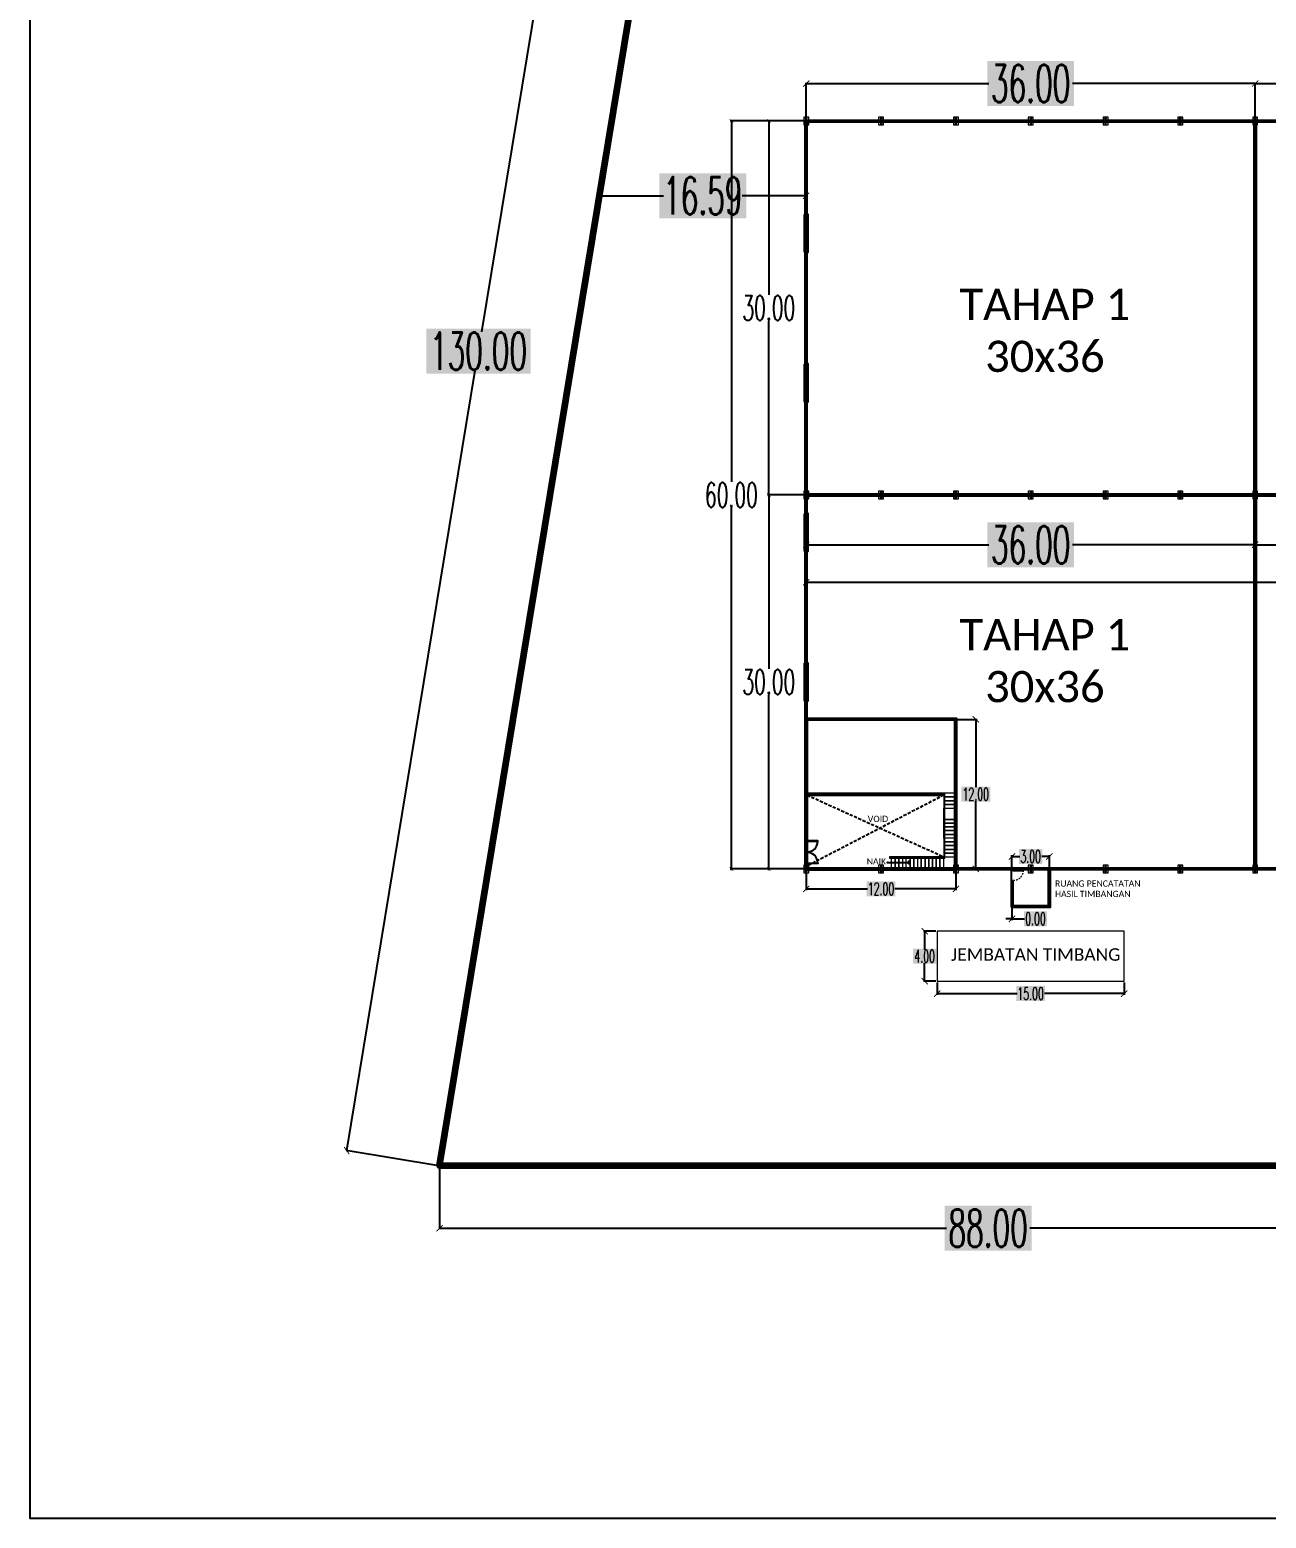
# Model space of a CAD drawing. Header units: millimetres. Extents: x 2175 to 3376, y 1504 to 1740.
# Drawn here: x 2175.1 to 2274.3, y 1504.5 to 1623.9 of the extents above; entities that cross this region are included whole.
import ezdxf

# ---------------------------------------------------------------- set-up
doc = ezdxf.new("R2010")
doc.units = ezdxf.units.MM
doc.linetypes.add('DASHED2', pattern=[9.525, 6.35, -3.175])
doc.linetypes.add('HIDDEN', pattern=[0.375, 0.25, -0.125])
for name, color, linetype in [('2.5', 40, 'Continuous'), ('ARCH', 7, 'Continuous'), ('GR', 7, 'Continuous'), ('KOP TEKS', 1, 'Continuous'), ('TEXT', 7, 'Continuous')]:
    doc.layers.add(name, color=color, linetype=linetype)
for name, color, linetype, lineweight in [('GRS-TIPIS', 253, 'Continuous', 9), ('HAT', 8, 'Continuous', 9), ('HATCH', 9, 'Continuous', 0), ('kusen', 2, 'Continuous', 5), ('PERABOT', 42, 'Continuous', 9), ('Pondasi', 6, 'Continuous', 9), ('POT', 2, 'Continuous', 30), ('RAILING', 34, 'Continuous', 9), ('TANGGA', 223, 'Continuous', 9)]:
    doc.layers.add(name, color=color, linetype=linetype, lineweight=lineweight)
doc.styles.add('-DIM2', font='simplex.shx', dxfattribs={"width": 0.55})
doc.styles.get("Standard").update_dxf_attribs({"font": 'arial.ttf'})
doc.dimstyles.new('DIMENSI WARNA 2.1', dxfattribs={"dimtxt": 1, "dimasz": 0.5, "dimexe": 0.1, "dimexo": 0.1, "dimgap": 0.05, "dimtad": 0, "dimtih": 1, "dimtoh": 1, "dimrnd": 0.0025, "dimzin": 0, "dimdsep": 46, "dimtxsty": '-DIM2', "dimblk": 'ARCHTICK', "dimcen": 0.1, "dimclrd": 1, "dimclre": 1, "dimclrt": 256, "dimadec": 0, "dimazin": 0, "dimtfac": 1, "dimtofl": 0, "dimtmove": 0, "dimatfit": 3, "dimldrblk": 'ARCHTICK', "dimfxl": 0.18, "dimtfill": 2, "dimtfillclr": 256, "dimtolj": 1, "dimtzin": 0, "dimarcsym": 0})
doc.dimstyles.new('DIMENSI WARNA BENOWO', dxfattribs={"dimtxt": 3, "dimasz": 0.5, "dimexe": 0.05, "dimexo": 0.05, "dimgap": 0.05, "dimtad": 0, "dimtih": 1, "dimtoh": 1, "dimrnd": 0.0025, "dimzin": 0, "dimdsep": 46, "dimtxsty": '-DIM2', "dimblk": 'ARCHTICK', "dimcen": 0.05, "dimclrd": 1, "dimclre": 1, "dimclrt": 256, "dimadec": 0, "dimazin": 0, "dimtfac": 1, "dimtofl": 0, "dimtmove": 0, "dimatfit": 3, "dimldrblk": 'ARCHTICK', "dimfxl": 0.18, "dimtfill": 2, "dimtfillclr": 256, "dimtolj": 1, "dimtzin": 0, "dimarcsym": 0})
doc.dimstyles.new('SITEPLAN SAMARINDA', dxfattribs={"dimtxt": 2, "dimasz": 0.3, "dimexe": 0.1, "dimexo": 0.1, "dimgap": 0.05, "dimtad": 0, "dimtih": 1, "dimtoh": 1, "dimzin": 0, "dimdsep": 46, "dimtxsty": '-DIM2', "dimblk": 'ARCHTICK', "dimcen": 0.3, "dimdle": 0.1, "dimclrd": 1, "dimclre": 1, "dimclrt": 7, "dimadec": 0, "dimazin": 0, "dimtfac": 1, "dimtix": 1, "dimtofl": 0, "dimtmove": 0, "dimatfit": 3, "dimldrblk": 'ARCHTICK', "dimfxl": 1, "dimtolj": 1, "dimtzin": 0, "dimarcsym": 0})

# ---------------------------------------------------------------- blocks, each defined once
blk = doc.blocks.new('_ArchTick')
at = {"color": 0, "linetype": 'ByBlock', "const_width": 0.15}
blk.add_lwpolyline([(-0.5, -0.5), (0.5, 0.5)], dxfattribs=at)
blk = doc.blocks.new('*D1312')
at = {"layer": 'Defpoints', "color": 0, "transparency": 16777216}
for p in [(2207.97, 1532.73), (2295.97, 1532.73), (2207.97, 1527.73)]:
    blk.add_point(p, dxfattribs=at)
at = {"layer": 'GR', "color": 1, "lineweight": -2, "transparency": 16777216}
for p, q in [((2207.97, 1532.68), (2207.97, 1527.68)), ((2295.97, 1532.68), (2295.97, 1527.68)), ((2207.97, 1527.73), (2248.62, 1527.73)), ((2295.97, 1527.73), (2255.32, 1527.73))]:
    blk.add_line(p, q, dxfattribs=at)
at = {"layer": 'GR', "color": 1, "lineweight": -2, "transparency": 16777216, "xscale": 0.5, "yscale": 0.5, "zscale": 0.5, "rotation": 180}
blk.add_blockref('_ArchTick', (2207.97, 1527.73), dxfattribs=at)
at = {"layer": 'GR', "color": 1, "lineweight": -2, "transparency": 16777216, "xscale": 0.5, "yscale": 0.5, "zscale": 0.5}
blk.add_blockref('_ArchTick', (2295.97, 1527.73), dxfattribs=at)
at = {"layer": 'GR', "color": 240, "transparency": 16777216, "insert": (2251.97, 1527.73), "char_height": 3, "attachment_point": 5, "style": '-DIM2', "bg_fill": 1, "box_fill_scale": 1.1, "bg_fill_color": 256, "bg_fill_true_color": 16180224, "bg_fill_transparency": 0}
blk.add_mtext('\\A1;88.00', dxfattribs=at)
blk = doc.blocks.new('*D1315')
at = {"layer": 'Defpoints', "color": 0, "transparency": 16777216}
for p in [(2221.66, 1662.23), (2229.11, 1661), (2207.97, 1532.73)]:
    blk.add_point(p, dxfattribs=at)
at = {"layer": 'GR', "color": 1, "lineweight": -2, "transparency": 16777216}
for p, q in [((2221.66, 1662.23), (2211.35, 1599.64)), ((2229.06, 1661.01), (2221.61, 1662.24)), ((2200.53, 1533.96), (2210.84, 1596.54)), ((2207.92, 1532.74), (2200.48, 1533.97))]:
    blk.add_line(p, q, dxfattribs=at)
at = {"layer": 'GR', "color": 1, "lineweight": -2, "transparency": 16777216, "xscale": 0.5, "yscale": 0.5, "zscale": 0.5}
for p, rotation in [((2221.66, 1662.23), 80.64261056098297), ((2200.53, 1533.96), 260.6426105609829)]:
    blk.add_blockref('_ArchTick', p, dxfattribs=dict(at, rotation=rotation))
at = {"layer": 'GR', "color": 240, "transparency": 16777216, "insert": (2211.1, 1598.09), "char_height": 3, "attachment_point": 5, "style": '-DIM2', "bg_fill": 1, "box_fill_scale": 1.1, "bg_fill_color": 256, "bg_fill_true_color": 16180224, "bg_fill_transparency": 0}
blk.add_mtext('\\A1;130.00', dxfattribs=at)
blk = doc.blocks.new('*D1321')
at = {"layer": 'Defpoints', "color": 0, "transparency": 16777216}
for p in [(2220.8, 1610.55), (2237.38, 1610.55), (2237.38, 1610.55)]:
    blk.add_point(p, dxfattribs=at)
at = {"layer": 'GR', "color": 1, "lineweight": -2, "transparency": 16777216}
for p, q in [((2220.8, 1610.55), (2225.94, 1610.55)), ((2237.38, 1610.55), (2232.24, 1610.55))]:
    blk.add_line(p, q, dxfattribs=at)
at = {"layer": 'GR', "color": 1, "lineweight": -2, "transparency": 16777216, "xscale": 0.5, "yscale": 0.5, "zscale": 0.5, "rotation": 180}
blk.add_blockref('_ArchTick', (2220.8, 1610.55), dxfattribs=at)
at = {"layer": 'GR', "color": 1, "lineweight": -2, "transparency": 16777216, "xscale": 0.5, "yscale": 0.5, "zscale": 0.5}
blk.add_blockref('_ArchTick', (2237.38, 1610.55), dxfattribs=at)
at = {"layer": 'GR', "color": 240, "transparency": 16777216, "insert": (2229.09, 1610.55), "char_height": 3, "attachment_point": 5, "style": '-DIM2', "bg_fill": 1, "box_fill_scale": 1.1, "bg_fill_color": 256, "bg_fill_true_color": 16180224, "bg_fill_transparency": 0}
blk.add_mtext('\\A1;16.59', dxfattribs=at)
blk = doc.blocks.new('*D1337')
at = {"layer": 'Defpoints', "color": 0, "transparency": 16777216}
for p in [(2273.38, 1619.55), (2237.38, 1616.55), (2273.38, 1616.55)]:
    blk.add_point(p, dxfattribs=at)
at = {"layer": 'GR', "color": 1, "lineweight": -2, "transparency": 16777216}
for p, q in [((2237.38, 1616.6), (2237.38, 1619.6)), ((2237.38, 1619.55), (2252.03, 1619.55)), ((2273.38, 1619.55), (2258.73, 1619.55)), ((2273.38, 1616.6), (2273.38, 1619.6))]:
    blk.add_line(p, q, dxfattribs=at)
at = {"layer": 'GR', "color": 1, "lineweight": -2, "transparency": 16777216, "xscale": 0.5, "yscale": 0.5, "zscale": 0.5, "rotation": 180}
blk.add_blockref('_ArchTick', (2237.38, 1619.55), dxfattribs=at)
at = {"layer": 'GR', "color": 1, "lineweight": -2, "transparency": 16777216, "xscale": 0.5, "yscale": 0.5, "zscale": 0.5}
blk.add_blockref('_ArchTick', (2273.38, 1619.55), dxfattribs=at)
at = {"layer": 'GR', "color": 240, "transparency": 16777216, "insert": (2255.38, 1619.55), "char_height": 3, "attachment_point": 5, "style": '-DIM2', "bg_fill": 1, "box_fill_scale": 1.1, "bg_fill_color": 256, "bg_fill_true_color": 16180224, "bg_fill_transparency": 0}
blk.add_mtext('\\A1;36.00', dxfattribs=at)
blk = doc.blocks.new('*D1322')
at = {"layer": 'Defpoints', "color": 0, "transparency": 16777216}
for p in [(2351.38, 1619.55), (2273.38, 1616.55), (2351.38, 1616.55)]:
    blk.add_point(p, dxfattribs=at)
at = {"layer": 'GR', "color": 1, "lineweight": -2, "transparency": 16777216}
for p, q in [((2273.38, 1616.6), (2273.38, 1619.6)), ((2273.38, 1619.55), (2309.03, 1619.55)), ((2351.38, 1619.55), (2315.73, 1619.55)), ((2351.38, 1616.6), (2351.38, 1619.6))]:
    blk.add_line(p, q, dxfattribs=at)
at = {"layer": 'GR', "color": 1, "lineweight": -2, "transparency": 16777216, "xscale": 0.5, "yscale": 0.5, "zscale": 0.5, "rotation": 180}
blk.add_blockref('_ArchTick', (2273.38, 1619.55), dxfattribs=at)
at = {"layer": 'GR', "color": 1, "lineweight": -2, "transparency": 16777216, "xscale": 0.5, "yscale": 0.5, "zscale": 0.5}
blk.add_blockref('_ArchTick', (2351.38, 1619.55), dxfattribs=at)
at = {"layer": 'GR', "color": 240, "transparency": 16777216, "insert": (2312.38, 1619.55), "char_height": 3, "attachment_point": 5, "style": '-DIM2', "bg_fill": 1, "box_fill_scale": 1.1, "bg_fill_color": 256, "bg_fill_true_color": 16180224, "bg_fill_transparency": 0}
blk.add_mtext('\\A1;78.00', dxfattribs=at)
blk = doc.blocks.new('*D1323')
at = {"layer": 'Defpoints', "color": 0, "transparency": 16777216}
for p in [(2237.38, 1616.55), (2234.38, 1586.55), (2237.38, 1586.55)]:
    blk.add_point(p, dxfattribs=at)
at = {"layer": 'GR', "color": 1, "linetype": 'Continuous', "lineweight": -2, "transparency": 16777216}
for p, q in [((2237.28, 1616.55), (2234.28, 1616.55)), ((2237.28, 1586.55), (2234.28, 1586.55))]:
    blk.add_line(p, q, dxfattribs=at)
at = {"layer": 'GR', "color": 1, "lineweight": -2, "transparency": 16777216}
for p, q in [((2234.38, 1616.65), (2234.38, 1602.6)), ((2234.38, 1586.45), (2234.38, 1600.5))]:
    blk.add_line(p, q, dxfattribs=at)
at = {"layer": 'GR', "color": 1, "lineweight": -2, "transparency": 16777216, "xscale": 0.3, "yscale": 0.3, "zscale": 0.3}
for p, rotation in [((2234.38, 1616.55), 90), ((2234.38, 1586.55), 270)]:
    blk.add_blockref('_ArchTick', p, dxfattribs=dict(at, rotation=rotation))
at = {"layer": 'GR', "color": 7, "lineweight": 0, "transparency": 16777216, "insert": (2234.38, 1601.55), "char_height": 2, "attachment_point": 5, "style": '-DIM2'}
blk.add_mtext('\\A1;30.00', dxfattribs=at)
blk = doc.blocks.new('*D1324')
at = {"layer": 'Defpoints', "color": 0, "transparency": 16777216}
for p in [(2237.38, 1586.55), (2234.38, 1556.55), (2237.38, 1556.55)]:
    blk.add_point(p, dxfattribs=at)
at = {"layer": 'GR', "color": 1, "linetype": 'Continuous', "lineweight": -2, "transparency": 16777216}
for p, q in [((2237.28, 1586.55), (2234.28, 1586.55)), ((2237.28, 1556.55), (2234.28, 1556.55))]:
    blk.add_line(p, q, dxfattribs=at)
at = {"layer": 'GR', "color": 1, "lineweight": -2, "transparency": 16777216}
for p, q in [((2234.38, 1586.65), (2234.38, 1572.6)), ((2234.38, 1556.45), (2234.38, 1570.5))]:
    blk.add_line(p, q, dxfattribs=at)
at = {"layer": 'GR', "color": 1, "lineweight": -2, "transparency": 16777216, "xscale": 0.3, "yscale": 0.3, "zscale": 0.3}
for p, rotation in [((2234.38, 1586.55), 90), ((2234.38, 1556.55), 270)]:
    blk.add_blockref('_ArchTick', p, dxfattribs=dict(at, rotation=rotation))
at = {"layer": 'GR', "color": 7, "lineweight": 0, "transparency": 16777216, "insert": (2234.38, 1571.55), "char_height": 2, "attachment_point": 5, "style": '-DIM2'}
blk.add_mtext('\\A1;30.00', dxfattribs=at)
blk = doc.blocks.new('*D1325')
at = {"layer": 'Defpoints', "color": 0, "transparency": 16777216}
for p in [(2234.38, 1616.55), (2231.38, 1556.55), (2234.38, 1556.55)]:
    blk.add_point(p, dxfattribs=at)
at = {"layer": 'GR', "color": 1, "linetype": 'Continuous', "lineweight": -2, "transparency": 16777216}
for p, q in [((2234.28, 1616.55), (2231.28, 1616.55)), ((2234.28, 1556.55), (2231.28, 1556.55))]:
    blk.add_line(p, q, dxfattribs=at)
at = {"layer": 'GR', "color": 1, "lineweight": -2, "transparency": 16777216}
for p, q in [((2231.38, 1616.65), (2231.38, 1587.6)), ((2231.38, 1556.45), (2231.38, 1585.5))]:
    blk.add_line(p, q, dxfattribs=at)
at = {"layer": 'GR', "color": 1, "lineweight": -2, "transparency": 16777216, "xscale": 0.3, "yscale": 0.3, "zscale": 0.3}
for p, rotation in [((2231.38, 1616.55), 90), ((2231.38, 1556.55), 270)]:
    blk.add_blockref('_ArchTick', p, dxfattribs=dict(at, rotation=rotation))
at = {"layer": 'GR', "color": 7, "lineweight": 0, "transparency": 16777216, "insert": (2231.38, 1586.55), "char_height": 2, "attachment_point": 5, "style": '-DIM2'}
blk.add_mtext('\\A1;60.00', dxfattribs=at)
blk = doc.blocks.new('*D1326')
at = {"layer": 'Defpoints', "color": 0, "transparency": 16777216}
for p in [(2237.38, 1585.55), (2273.38, 1585.55), (2273.38, 1582.55)]:
    blk.add_point(p, dxfattribs=at)
at = {"layer": 'GR', "color": 1, "lineweight": -2, "transparency": 16777216}
for p, q in [((2237.38, 1585.5), (2237.38, 1582.5)), ((2273.38, 1585.5), (2273.38, 1582.5)), ((2237.38, 1582.55), (2252.03, 1582.55)), ((2273.38, 1582.55), (2258.73, 1582.55))]:
    blk.add_line(p, q, dxfattribs=at)
at = {"layer": 'GR', "color": 1, "lineweight": -2, "transparency": 16777216, "xscale": 0.5, "yscale": 0.5, "zscale": 0.5, "rotation": 180}
blk.add_blockref('_ArchTick', (2237.38, 1582.55), dxfattribs=at)
at = {"layer": 'GR', "color": 1, "lineweight": -2, "transparency": 16777216, "xscale": 0.5, "yscale": 0.5, "zscale": 0.5}
blk.add_blockref('_ArchTick', (2273.38, 1582.55), dxfattribs=at)
at = {"layer": 'GR', "color": 240, "transparency": 16777216, "insert": (2255.38, 1582.55), "char_height": 3, "attachment_point": 5, "style": '-DIM2', "bg_fill": 1, "box_fill_scale": 1.1, "bg_fill_color": 256, "bg_fill_true_color": 16180224, "bg_fill_transparency": 0}
blk.add_mtext('\\A1;36.00', dxfattribs=at)
blk = doc.blocks.new('*D1327')
at = {"layer": 'Defpoints', "color": 0, "transparency": 16777216}
for p in [(2273.38, 1585.55), (2357.38, 1585.55), (2357.38, 1582.55)]:
    blk.add_point(p, dxfattribs=at)
at = {"layer": 'GR', "color": 1, "lineweight": -2, "transparency": 16777216}
for p, q in [((2273.38, 1585.5), (2273.38, 1582.5)), ((2357.38, 1585.5), (2357.38, 1582.5)), ((2273.38, 1582.55), (2312.03, 1582.55)), ((2357.38, 1582.55), (2318.73, 1582.55))]:
    blk.add_line(p, q, dxfattribs=at)
at = {"layer": 'GR', "color": 1, "lineweight": -2, "transparency": 16777216, "xscale": 0.5, "yscale": 0.5, "zscale": 0.5, "rotation": 180}
blk.add_blockref('_ArchTick', (2273.38, 1582.55), dxfattribs=at)
at = {"layer": 'GR', "color": 1, "lineweight": -2, "transparency": 16777216, "xscale": 0.5, "yscale": 0.5, "zscale": 0.5}
blk.add_blockref('_ArchTick', (2357.38, 1582.55), dxfattribs=at)
at = {"layer": 'GR', "color": 240, "transparency": 16777216, "insert": (2315.38, 1582.55), "char_height": 3, "attachment_point": 5, "style": '-DIM2', "bg_fill": 1, "box_fill_scale": 1.1, "bg_fill_color": 256, "bg_fill_true_color": 16180224, "bg_fill_transparency": 0}
blk.add_mtext('\\A1;84.00', dxfattribs=at)
blk = doc.blocks.new('*D1328')
at = {"layer": 'Defpoints', "color": 0, "transparency": 16777216}
for p in [(2237.38, 1582.55), (2357.38, 1582.55), (2357.38, 1579.55)]:
    blk.add_point(p, dxfattribs=at)
at = {"layer": 'GR', "color": 1, "lineweight": -2, "transparency": 16777216}
for p, q in [((2237.38, 1582.5), (2237.38, 1579.5)), ((2357.38, 1582.5), (2357.38, 1579.5)), ((2237.38, 1579.55), (2293.41, 1579.55)), ((2357.38, 1579.55), (2301.36, 1579.55))]:
    blk.add_line(p, q, dxfattribs=at)
at = {"layer": 'GR', "color": 1, "lineweight": -2, "transparency": 16777216, "xscale": 0.5, "yscale": 0.5, "zscale": 0.5, "rotation": 180}
blk.add_blockref('_ArchTick', (2237.38, 1579.55), dxfattribs=at)
at = {"layer": 'GR', "color": 1, "lineweight": -2, "transparency": 16777216, "xscale": 0.5, "yscale": 0.5, "zscale": 0.5}
blk.add_blockref('_ArchTick', (2357.38, 1579.55), dxfattribs=at)
at = {"layer": 'GR', "color": 240, "transparency": 16777216, "insert": (2297.38, 1579.55), "char_height": 3, "attachment_point": 5, "style": '-DIM2', "bg_fill": 1, "box_fill_scale": 1.1, "bg_fill_color": 256, "bg_fill_true_color": 16180224, "bg_fill_transparency": 0}
blk.add_mtext('\\A1;120.00', dxfattribs=at)
blk = doc.blocks.new('*D1338')
at = {"layer": 'Defpoints', "color": 0, "transparency": 16777216}
for p in [(2237.38, 1556.55), (2249.38, 1556.55), (2249.38, 1554.95)]:
    blk.add_point(p, dxfattribs=at)
at = {"layer": 'GR', "color": 1, "lineweight": -2, "transparency": 16777216}
for p, q in [((2237.38, 1556.45), (2237.38, 1554.85)), ((2249.38, 1556.45), (2249.38, 1554.85)), ((2237.38, 1554.95), (2242.29, 1554.95)), ((2249.38, 1554.95), (2244.48, 1554.95))]:
    blk.add_line(p, q, dxfattribs=at)
at = {"layer": 'GR', "color": 1, "lineweight": -2, "transparency": 16777216, "xscale": 0.5, "yscale": 0.5, "zscale": 0.5, "rotation": 180}
blk.add_blockref('_ArchTick', (2237.38, 1554.95), dxfattribs=at)
at = {"layer": 'GR', "color": 1, "lineweight": -2, "transparency": 16777216, "xscale": 0.5, "yscale": 0.5, "zscale": 0.5}
blk.add_blockref('_ArchTick', (2249.38, 1554.95), dxfattribs=at)
at = {"layer": 'GR', "color": 240, "transparency": 16777216, "insert": (2243.38, 1554.95), "char_height": 1, "attachment_point": 5, "style": '-DIM2', "bg_fill": 1, "box_fill_scale": 1.1, "bg_fill_color": 256, "bg_fill_true_color": 16180224, "bg_fill_transparency": 0}
blk.add_mtext('\\A1;12.00', dxfattribs=at)
blk = doc.blocks.new('*D1330')
at = {"layer": 'Defpoints', "color": 0, "transparency": 16777216}
for p in [(2249.38, 1568.55), (2250.98, 1568.55), (2249.38, 1556.55)]:
    blk.add_point(p, dxfattribs=at)
at = {"layer": 'GR', "color": 1, "lineweight": -2, "transparency": 16777216}
for p, q in [((2249.48, 1568.55), (2251.08, 1568.55)), ((2250.98, 1568.55), (2250.98, 1563.1)), ((2250.98, 1556.55), (2250.98, 1562)), ((2249.48, 1556.55), (2251.08, 1556.55))]:
    blk.add_line(p, q, dxfattribs=at)
at = {"layer": 'GR', "color": 1, "lineweight": -2, "transparency": 16777216, "xscale": 0.5, "yscale": 0.5, "zscale": 0.5}
for p, rotation in [((2250.98, 1568.55), 90), ((2250.98, 1556.55), 270)]:
    blk.add_blockref('_ArchTick', p, dxfattribs=dict(at, rotation=rotation))
at = {"layer": 'GR', "color": 240, "transparency": 16777216, "insert": (2250.98, 1562.55), "char_height": 1, "attachment_point": 5, "style": '-DIM2', "bg_fill": 1, "box_fill_scale": 1.1, "bg_fill_color": 256, "bg_fill_true_color": 16180224, "bg_fill_transparency": 0}
blk.add_mtext('\\A1;12.00', dxfattribs=at)
blk = doc.blocks.new('DOOR-190')
at = {"layer": 'ARCH', "color": 32}
for p, q in [((-910, -270), (-955, -270)), ((-955, -270), (-955, -370)), ((-955, -370), (-905, -370)), ((-910, -270), (-910, -310)), ((-905, -310), (-910, -310)), ((-905, -310), (-905, -370)), ((900, -310), (895, -310)), ((895, -370), (895, -310)), ((895, -370), (945, -370)), ((900, -310), (900, -270)), ((945, -270), (900, -270)), ((945, -370), (945, -270))]:
    blk.add_line(p, q, dxfattribs=at)
for points in [[(-875, 630), (-910, 630), (-910, -270), (-875, -270)], [(865, 630), (900, 630), (900, -270), (865, -270)]]:
    blk.add_lwpolyline(points, close=True, dxfattribs=at)
at = {"layer": 'ARCH', "color": 40}
for centre, start, end in [((-910, -275), 0, 87.78359), ((900, -275), 92.21641, 180)]:
    blk.add_arc(centre, 905, start, end, dxfattribs=at)
blk = doc.blocks.new('Jendela Aluminium Kusen')
at = {"layer": 'kusen'}
for points in [[(100, 0), (100, 0), (100, 0), (100, 0), (100, 40), (100, 40), (100, 40), (0, 40), (0, 40), (0, 40), (0, 40), (0, 40), (0, 40), (0, 0), (100, 0)], [(18, 40), (18, 37), (3, 37), (3, 3), (32, 3)], [(33, 8), (34, 7)], [(41, 3), (64, 3)], [(73, 3), (97, 3), (97, 37), (82, 37), (82, 40)]]:
    blk.add_lwpolyline(points, dxfattribs=at)
for points in [[(33, 8, 2.3381048), (40, 8), (39, 7)], [(34, 7, 2.5322397), (39, 7)]]:
    blk.add_lwpolyline(points, format="xyb", dxfattribs=at)
blk.add_lwpolyline([(66, 7, 2.5322397), (71, 7), (72, 8, -2.3381048), (65, 8)], format="xyb", close=True, dxfattribs=at)
blk = doc.blocks.new('WF300')
at = {"layer": 'Pondasi'}
for p, q in [((4219.408, -132.102), (4219.418, -132.102)), ((4219.418, -131.977), (4219.418, -132.102)), ((4219.418, -132.034), (4219.698, -132.034)), ((4219.418, -132.044), (4219.698, -132.044)), ((4219.558, -132.044), (4219.558, -132.034)), ((4219.698, -132.102), (4219.698, -131.977)), ((4219.698, -132.102), (4219.708, -132.102))]:
    blk.add_line(p, q, dxfattribs=at)
blk.add_lwpolyline([(4219.783, -132.189), (4219.783, -131.889), (4219.333, -131.889), (4219.333, -132.189)], close=True, dxfattribs=at)
for points in [[(4219.418, -131.977), (4219.408, -131.977), (4219.408, -132.102)], [(4219.708, -132.102), (4219.708, -131.977), (4219.698, -131.977)]]:
    blk.add_lwpolyline(points, dxfattribs=at)
blk = doc.blocks.new('*D1339')
at = {"layer": 'Defpoints', "color": 0, "transparency": 16777216}
for p in [(2247.88, 1551.55), (2246.88, 1547.55), (2247.88, 1547.55)]:
    blk.add_point(p, dxfattribs=at)
at = {"layer": 'GR', "color": 1, "lineweight": -2, "transparency": 16777216}
for p, q in [((2247.78, 1551.55), (2246.78, 1551.55)), ((2246.88, 1551.55), (2246.88, 1550.1)), ((2246.88, 1547.55), (2246.88, 1549)), ((2247.78, 1547.55), (2246.78, 1547.55))]:
    blk.add_line(p, q, dxfattribs=at)
at = {"layer": 'GR', "color": 1, "lineweight": -2, "transparency": 16777216, "xscale": 0.5, "yscale": 0.5, "zscale": 0.5}
for p, rotation in [((2246.88, 1551.55), 90), ((2246.88, 1547.55), 270)]:
    blk.add_blockref('_ArchTick', p, dxfattribs=dict(at, rotation=rotation))
at = {"layer": 'GR', "color": 240, "transparency": 16777216, "insert": (2246.88, 1549.55), "char_height": 1, "attachment_point": 5, "style": '-DIM2', "bg_fill": 1, "box_fill_scale": 1.1, "bg_fill_color": 256, "bg_fill_true_color": 16180224, "bg_fill_transparency": 0}
blk.add_mtext('\\A1;4.00', dxfattribs=at)
blk = doc.blocks.new('*D1340')
at = {"layer": 'Defpoints', "color": 0, "transparency": 16777216}
for p in [(2247.88, 1547.55), (2262.88, 1547.55), (2262.88, 1546.55)]:
    blk.add_point(p, dxfattribs=at)
at = {"layer": 'GR', "color": 1, "lineweight": -2, "transparency": 16777216}
for p, q in [((2247.88, 1547.45), (2247.88, 1546.45)), ((2262.88, 1547.45), (2262.88, 1546.45)), ((2247.88, 1546.55), (2254.29, 1546.55)), ((2262.88, 1546.55), (2256.48, 1546.55))]:
    blk.add_line(p, q, dxfattribs=at)
at = {"layer": 'GR', "color": 1, "lineweight": -2, "transparency": 16777216, "xscale": 0.5, "yscale": 0.5, "zscale": 0.5, "rotation": 180}
blk.add_blockref('_ArchTick', (2247.88, 1546.55), dxfattribs=at)
at = {"layer": 'GR', "color": 1, "lineweight": -2, "transparency": 16777216, "xscale": 0.5, "yscale": 0.5, "zscale": 0.5}
blk.add_blockref('_ArchTick', (2262.88, 1546.55), dxfattribs=at)
at = {"layer": 'GR', "color": 240, "transparency": 16777216, "insert": (2255.38, 1546.55), "char_height": 1, "attachment_point": 5, "style": '-DIM2', "bg_fill": 1, "box_fill_scale": 1.1, "bg_fill_color": 256, "bg_fill_true_color": 16180224, "bg_fill_transparency": 0}
blk.add_mtext('\\A1;15.00', dxfattribs=at)
blk = doc.blocks.new('P90')
at = {"layer": 'HAT', "linetype": 'DASHED2', "lineweight": 0, "ltscale": 0.02}
blk.add_arc((5819.04, -302.11), 0.8, 88.5679, 181.4321, dxfattribs=at)
at = {"layer": 'kusen', "linetype": 'ByBlock', "lineweight": 0}
for points in [[(5819.06, -302.13), (5819.02, -302.13), (5819.02, -301.31), (5819.06, -301.31)], [(5818.2, -302.13), (5818.24, -302.13), (5818.24, -302.28), (5818.2, -302.28)], [(5819.1, -302.13), (5819.06, -302.13), (5819.06, -302.28), (5819.1, -302.28)]]:
    blk.add_lwpolyline(points, close=True, dxfattribs=at)
blk = doc.blocks.new('*D1341')
at = {"layer": 'Defpoints', "color": 0, "transparency": 16777216}
for p in [(2253.88, 1557.55), (2253.88, 1556.55), (2256.88, 1556.55)]:
    blk.add_point(p, dxfattribs=at)
at = {"layer": 'GR', "color": 1, "lineweight": -2, "transparency": 16777216}
for p, q in [((2253.88, 1556.65), (2253.88, 1557.65)), ((2253.88, 1557.55), (2254.5, 1557.55)), ((2256.88, 1557.55), (2256.27, 1557.55)), ((2256.88, 1556.65), (2256.88, 1557.65))]:
    blk.add_line(p, q, dxfattribs=at)
at = {"layer": 'GR', "color": 1, "lineweight": -2, "transparency": 16777216, "xscale": 0.5, "yscale": 0.5, "zscale": 0.5, "rotation": 180}
blk.add_blockref('_ArchTick', (2253.88, 1557.55), dxfattribs=at)
at = {"layer": 'GR', "color": 1, "lineweight": -2, "transparency": 16777216, "xscale": 0.5, "yscale": 0.5, "zscale": 0.5}
blk.add_blockref('_ArchTick', (2256.88, 1557.55), dxfattribs=at)
at = {"layer": 'GR', "color": 240, "transparency": 16777216, "insert": (2255.38, 1557.55), "char_height": 1, "attachment_point": 5, "style": '-DIM2', "bg_fill": 1, "box_fill_scale": 1.1, "bg_fill_color": 256, "bg_fill_true_color": 16180224, "bg_fill_transparency": 0}
blk.add_mtext('\\A1;3.00', dxfattribs=at)
blk = doc.blocks.new('*D1342')
at = {"layer": 'Defpoints', "color": 0, "transparency": 16777216}
for p in [(2253.88, 1553.55), (2253.88, 1553.55), (2253.88, 1552.55)]:
    blk.add_point(p, dxfattribs=at)
at = {"layer": 'GR', "color": 1, "lineweight": -2, "transparency": 16777216}
for p, q in [((2253.88, 1553.45), (2253.88, 1552.45)), ((2253.88, 1553.45), (2253.88, 1552.45)), ((2253.88, 1552.55), (2253.38, 1552.55)), ((2253.88, 1552.55), (2254.88, 1552.55))]:
    blk.add_line(p, q, dxfattribs=at)
at = {"layer": 'GR', "color": 1, "lineweight": -2, "transparency": 16777216, "xscale": 0.5, "yscale": 0.5, "zscale": 0.5}
blk.add_blockref('_ArchTick', (2253.88, 1552.55), dxfattribs=at)
at = {"layer": 'GR', "color": 1, "lineweight": -2, "transparency": 16777216, "xscale": 0.5, "yscale": 0.5, "zscale": 0.5, "rotation": 180}
blk.add_blockref('_ArchTick', (2253.88, 1552.55), dxfattribs=at)
at = {"layer": 'GR', "color": 240, "transparency": 16777216, "insert": (2255.77, 1552.55), "char_height": 1, "attachment_point": 5, "style": '-DIM2', "bg_fill": 1, "box_fill_scale": 1.1, "bg_fill_color": 256, "bg_fill_true_color": 16180224, "bg_fill_transparency": 0}
blk.add_mtext('\\A1;0.00', dxfattribs=at)

msp = doc.modelspace()

# ---------------------------------------------------------------- hatches: boundary and pattern name
at = {"layer": 'PERABOT'}
h = msp.add_hatch(color=256, dxfattribs=at)
h.dxf.hatch_style = 1
edge = h.paths.add_edge_path()
edge.add_arc((2243.91, 1557.073), 0.05, 0, 360)

# ---------------------------------------------------------------- linework, layer by layer
at = {"linetype": 'HIDDEN'}
for p, q in [((2237.46, 1562.473), (2248.41, 1557.523)), ((2248.41, 1562.473), (2237.585, 1556.848))]:
    msp.add_line(p, q, dxfattribs=at)
at = {"layer": '2.5'}
msp.add_lwpolyline([(2243.91, 1557.073), (2245.71, 1557.073), (2245.604, 1556.966), (2245.604, 1557.179), (2245.71, 1557.073)], dxfattribs=at)
at = {"layer": 'GR', "color": 144, "true_color": 0x00629d}
for p, q in [((2237.31, 1562.623), (2248.41, 1562.623)), ((2237.31, 1562.473), (2248.41, 1562.473))]:
    msp.add_line(p, q, dxfattribs=at)
at = {"layer": 'GR', "color": 251, "lineweight": 100, "true_color": 0x67696c}
msp.add_lwpolyline([(2229.11, 1661), (2257.394, 1658.426), (2258.677, 1674.375), (2348.449, 1667.966), (2359.214, 1625.097), (2353.587, 1625.332), (2368.102, 1537.118), (2354.696, 1535.184), (2295.051, 1525.306), (2295.973, 1532.73), (2207.973, 1532.73), (2229.11, 1661)], dxfattribs=at)
at = {"layer": 'GR', "color": 144, "true_color": 0x00629d}
for points in [[(2237.31, 1616.623), (2273.46, 1616.623), (2273.46, 1586.473), (2237.31, 1586.473)], [(2237.46, 1616.473), (2273.31, 1616.473), (2273.31, 1586.623), (2237.46, 1586.623)], [(2273.31, 1616.623), (2351.46, 1616.623), (2351.46, 1586.473), (2273.31, 1586.473)], [(2273.46, 1616.473), (2351.31, 1616.473), (2351.31, 1586.623), (2273.46, 1586.623)], [(2237.31, 1586.623), (2273.46, 1586.623), (2273.46, 1556.473), (2237.31, 1556.473)], [(2237.46, 1586.473), (2273.31, 1586.473), (2273.31, 1556.623), (2237.46, 1556.623)], [(2273.31, 1586.623), (2357.46, 1586.623), (2357.46, 1556.473), (2273.31, 1556.473)], [(2273.46, 1586.473), (2357.31, 1586.473), (2357.31, 1556.623), (2273.46, 1556.623)], [(2237.31, 1556.473), (2249.46, 1556.473), (2249.46, 1568.623), (2237.31, 1568.623)], [(2237.46, 1556.623), (2249.31, 1556.623), (2249.31, 1568.473), (2237.46, 1568.473)], [(2253.81, 1553.473), (2256.96, 1553.473), (2256.96, 1556.623), (2253.81, 1556.623)]]:
    msp.add_lwpolyline(points, close=True, dxfattribs=at)
at = {"layer": 'GR', "color": 0, "lineweight": 50}
for points in [[(2237.31, 1609.048), (2237.31, 1606.048), (2237.46, 1606.048), (2237.46, 1609.048)], [(2237.31, 1597.048), (2237.31, 1594.048), (2237.46, 1594.048), (2237.46, 1597.048)], [(2237.31, 1585.048), (2237.31, 1582.048), (2237.46, 1582.048), (2237.46, 1585.048)], [(2237.31, 1573.048), (2237.31, 1570.048), (2237.46, 1570.048), (2237.46, 1573.048)]]:
    msp.add_lwpolyline(points, close=True, dxfattribs=at)
at = {"layer": 'GR', "color": 144, "true_color": 0x00629d}
msp.add_lwpolyline([(2253.96, 1555.613), (2253.96, 1553.623), (2256.81, 1553.623), (2256.81, 1556.473), (2253.96, 1556.473), (2253.96, 1556.393)], dxfattribs=at)
at = {"layer": 'GR', "color": 0, "lineweight": 0}
msp.add_lwpolyline([(2247.885, 1551.548), (2247.885, 1547.548), (2262.885, 1547.548), (2262.885, 1551.548)], close=True, dxfattribs=at)
at = {"layer": 'GRS-TIPIS', "linetype": 'HIDDEN', "ltscale": 2}
msp.add_line((2237.31, 1562.548), (2248.41, 1562.548), dxfattribs=at)
for points in [[(2237.385, 1616.548), (2273.385, 1616.548), (2273.385, 1586.548), (2237.385, 1586.548)], [(2237.385, 1616.548), (2273.385, 1616.548), (2273.385, 1586.548), (2237.385, 1586.548)], [(2273.385, 1616.548), (2351.385, 1616.548), (2351.385, 1586.548), (2273.385, 1586.548)], [(2237.385, 1586.548), (2273.385, 1586.548), (2273.385, 1556.548), (2237.385, 1556.548)], [(2273.385, 1586.548), (2357.385, 1586.548), (2357.385, 1556.548), (2273.385, 1556.548)], [(2237.385, 1556.548), (2249.385, 1556.548), (2249.385, 1568.548), (2237.385, 1568.548)]]:
    msp.add_lwpolyline(points, close=True, dxfattribs=at)
msp.add_lwpolyline([(2253.885, 1555.613), (2253.885, 1553.548), (2256.885, 1553.548), (2256.885, 1556.548), (2253.885, 1556.548), (2253.885, 1556.433)], dxfattribs=at)
at = {"layer": 'HATCH', "lineweight": 0}
for p, q in [((2237.31, 1561.248), (2237.46, 1561.248)), ((2237.31, 1561.248), (2237.46, 1561.248)), ((2237.31, 1559.748), (2237.46, 1559.748)), ((2254.635, 1553.473), (2254.635, 1553.623)), ((2254.635, 1553.473), (2254.635, 1553.623)), ((2256.135, 1553.473), (2256.135, 1553.623))]:
    msp.add_line(p, q, dxfattribs=at)
at = {"layer": 'KOP TEKS', "color": 2}
msp.add_lwpolyline([(2425.021, 1504.468), (2425.021, 1681.172), (2175.112, 1681.172), (2175.112, 1504.468)], close=True, dxfattribs=at)
at = {"layer": 'kusen', "ltscale": 200}
for points in [[(2237.335, 1560.518), (2237.435, 1560.518), (2237.435, 1561.208), (2237.335, 1561.208)], [(2237.335, 1560.478), (2237.435, 1560.478), (2237.435, 1559.788), (2237.335, 1559.788)], [(2255.365, 1553.498), (2255.365, 1553.598), (2254.675, 1553.598), (2254.675, 1553.498)], [(2255.405, 1553.498), (2255.405, 1553.598), (2256.095, 1553.598), (2256.095, 1553.498)]]:
    msp.add_lwpolyline(points, close=True, dxfattribs=at)
at = {"layer": 'kusen', "color": 114}
for points in [[(2237.388, 1560.503), (2237.388, 1561.223), (2237.382, 1561.223), (2237.382, 1560.503)], [(2237.388, 1560.493), (2237.388, 1559.773), (2237.382, 1559.773), (2237.382, 1560.493)], [(2255.38, 1553.551), (2254.66, 1553.551), (2254.66, 1553.545), (2255.38, 1553.545)], [(2255.39, 1553.551), (2256.11, 1553.551), (2256.11, 1553.545), (2255.39, 1553.545)]]:
    msp.add_lwpolyline(points, close=True, dxfattribs=at)
at = {"layer": 'PERABOT'}
msp.add_circle((2243.91, 1557.073), 0.05, dxfattribs=at)
at = {"layer": 'RAILING', "linetype": 'Continuous'}
for points in [[(2244.06, 1557.523), (2244.06, 1557.423), (2248.51, 1557.423), (2248.51, 1562.573), (2237.46, 1562.573), (2237.46, 1562.473), (2248.41, 1562.473), (2248.41, 1557.523)], [(2244.085, 1557.498), (2244.085, 1557.448), (2248.485, 1557.448), (2248.485, 1562.548), (2237.485, 1562.548), (2237.485, 1562.498), (2248.435, 1562.498), (2248.435, 1557.498)]]:
    msp.add_lwpolyline(points, close=True, dxfattribs=at)
at = {"layer": 'TANGGA'}
for points in [[(2248.41, 1562.323), (2249.31, 1562.323), (2249.31, 1562.623), (2248.41, 1562.623)], [(2248.41, 1562.023), (2249.31, 1562.023), (2249.31, 1562.323), (2248.41, 1562.323)], [(2248.41, 1561.723), (2249.31, 1561.723), (2249.31, 1562.023), (2248.41, 1562.023)], [(2248.41, 1561.423), (2249.31, 1561.423), (2249.31, 1561.723), (2248.41, 1561.723)], [(2249.31, 1561.423), (2249.31, 1560.523), (2248.41, 1560.523), (2248.41, 1561.423)], [(2248.41, 1560.523), (2249.31, 1560.523), (2249.31, 1560.223), (2248.41, 1560.223)], [(2248.41, 1560.223), (2249.31, 1560.223), (2249.31, 1559.923), (2248.41, 1559.923)], [(2248.41, 1559.923), (2249.31, 1559.923), (2249.31, 1559.623), (2248.41, 1559.623)], [(2248.41, 1559.623), (2249.31, 1559.623), (2249.31, 1559.323), (2248.41, 1559.323)], [(2248.41, 1559.323), (2249.31, 1559.323), (2249.31, 1559.023), (2248.41, 1559.023)], [(2248.41, 1558.723), (2249.31, 1558.723), (2249.31, 1559.023), (2248.41, 1559.023)], [(2248.41, 1558.423), (2249.31, 1558.423), (2249.31, 1558.723), (2248.41, 1558.723)], [(2248.41, 1558.123), (2249.31, 1558.123), (2249.31, 1558.423), (2248.41, 1558.423)], [(2244.51, 1557.523), (2244.51, 1556.623), (2244.21, 1556.623), (2244.21, 1557.523)], [(2244.81, 1557.523), (2244.81, 1556.623), (2244.51, 1556.623), (2244.51, 1557.523)], [(2245.11, 1557.523), (2245.11, 1556.623), (2244.81, 1556.623), (2244.81, 1557.523)], [(2245.11, 1557.523), (2245.11, 1556.623), (2245.41, 1556.623), (2245.41, 1557.523)], [(2245.71, 1557.523), (2245.71, 1556.623), (2245.41, 1556.623), (2245.41, 1557.523)], [(2246.01, 1557.523), (2246.01, 1556.623), (2245.71, 1556.623), (2245.71, 1557.523)], [(2246.31, 1557.523), (2246.31, 1556.623), (2246.01, 1556.623), (2246.01, 1557.523)], [(2246.31, 1557.523), (2246.31, 1556.623), (2246.61, 1556.623), (2246.61, 1557.523)], [(2246.61, 1557.523), (2246.61, 1556.623), (2246.91, 1556.623), (2246.91, 1557.523)], [(2246.91, 1557.523), (2246.91, 1556.623), (2247.21, 1556.623), (2247.21, 1557.523)], [(2247.21, 1557.523), (2247.21, 1556.623), (2247.51, 1556.623), (2247.51, 1557.523)], [(2247.51, 1557.523), (2247.51, 1556.623), (2247.81, 1556.623), (2247.81, 1557.523)], [(2247.81, 1557.523), (2247.81, 1556.623), (2248.11, 1556.623), (2248.11, 1557.523)], [(2248.11, 1557.523), (2248.11, 1556.623), (2248.41, 1556.623), (2248.41, 1557.523)], [(2248.41, 1557.823), (2249.31, 1557.823), (2249.31, 1558.123), (2248.41, 1558.123)], [(2248.41, 1557.523), (2249.31, 1557.523), (2249.31, 1557.823), (2248.41, 1557.823)], [(2249.31, 1557.523), (2249.31, 1556.623), (2248.41, 1556.623), (2248.41, 1557.523)]]:
    msp.add_lwpolyline(points, close=True, dxfattribs=at)
at = {"layer": 'TEXT', "lineweight": 0}
for points in [[(2237.31, 1559.748), (2237.31, 1561.248), (2237.46, 1561.248), (2237.46, 1559.748)], [(2256.135, 1553.473), (2254.635, 1553.473), (2254.635, 1553.623), (2256.135, 1553.623)]]:
    msp.add_lwpolyline(points, close=True, dxfattribs=at)

# ---------------------------------------------------------------- block references
at = {"color": 12, "xscale": 0.000999999996565748, "yscale": 0.001000000000203727, "zscale": 0.001, "rotation": 270}
msp.add_blockref('DOOR-190', (2237.68, 1557.892), dxfattribs=at)
at = {"layer": 'HAT', "xscale": 1.333333333319186, "yscale": 1.333333333319186, "zscale": 1.333333333319186, "rotation": 269.9999999260696}
for p in [(2413.438, 7242.625), (2419.438, 7242.625), (2425.438, 7242.625), (2431.438, 7242.625), (2437.438, 7242.625), (2443.438, 7242.625), (2449.438, 7242.625), (2413.438, 7212.625), (2419.438, 7212.625), (2425.438, 7212.625), (2431.438, 7212.625), (2437.438, 7212.625), (2443.438, 7212.625), (2449.438, 7212.625), (2413.438, 7182.625), (2419.438, 7182.625), (2425.438, 7182.625), (2431.438, 7182.625), (2437.438, 7182.625), (2443.438, 7182.625), (2449.438, 7182.625)]:
    msp.add_blockref('WF300', p, dxfattribs=at)
at = {"layer": 'POT', "ltscale": 200, "xscale": 0.001, "yscale": 0.001, "zscale": 0.001}
for p in [(2237.335, 1561.208), (2237.335, 1560.478)]:
    msp.add_blockref('Jendela Aluminium Kusen', p, dxfattribs=at)
at = {"layer": 'POT', "ltscale": 200, "yscale": 0.001, "zscale": 0.001}
for p, xscale, rotation in [((2237.335, 1560.518), -0.001, 180), ((2237.335, 1559.788), -0.001, 180), ((2254.675, 1553.498), 0.001, 90), ((2255.405, 1553.498), 0.001, 90), ((2255.365, 1553.498), -0.001, 270), ((2256.095, 1553.498), -0.001, 270)]:
    msp.add_blockref('Jendela Aluminium Kusen', p, dxfattribs=dict(at, xscale=xscale, rotation=rotation))
at = {"layer": 'TEXT', "xscale": -1, "rotation": 270}
msp.add_blockref('P90', (2556.092, -4262.623), dxfattribs=at)

# ---------------------------------------------------------------- texts
at = {"attachment_point": 1}
for s, insert, char_height, width in [('\\pxqc;{\\fCalibri Light|b0|i0|c0|p34;TAHAP 1\\P30x36}', (2247.842, 1603.089), 2.5, 17.36003), ('\\pxqc;{\\fCalibri Light|b0|i0|c0|p34;TAHAP 1\\P30x36}', (2247.842, 1576.596), 2.5, 17.36003), ('\\pxqr;{\\fCalibri Light|b0|i0|c0|p34;VOID}', (2242.233, 1560.817), 0.5, 1.71898), ('\\pxqr;{\\fCalibri Light|b0|i0|c0|p34;NAIK}', (2242.069, 1557.408), 0.5, 1.71898), ('\\pxql;{\\fCalibri Light|b0|i0|c0|p34;RUANG PENCATATAN\\PHASIL TIMBANGAN}', (2257.333, 1555.631), 0.5, 7.08701), ('\\pxqc;{\\fCalibri Light|b0|i0|c0|p34;JEMBATAN TIMBANG}', (2248.761, 1550.187), 1, 14.05611)]:
    msp.add_mtext(s, dxfattribs=dict(at, insert=insert, char_height=char_height, width=width))

# ---------------------------------------------------------------- dimensions: what is measured, and where the dimension line sits
at = {"layer": 'GR'}
for p1, p2, distance, dimstyle, picture, middle in [((2207.973, 1532.73), (2229.11, 1661), 7.547, 'DIMENSI WARNA BENOWO', '*D1315', (2211.095, 1598.092)), ((2256.885, 1556.548), (2253.885, 1556.548), -1, 'DIMENSI WARNA 2.1', '*D1341', (2255.385, 1557.548)), ((2295.973, 1532.73), (2207.973, 1532.73), 5, 'DIMENSI WARNA BENOWO', '*D1312', (2251.973, 1527.73))]:
    dim = msp.add_aligned_dim(p1=p1, p2=p2, distance=distance, dimstyle=dimstyle, dxfattribs=at)
    dim.commit()
    dim.dimension.update_dxf_attribs({"geometry": picture, "text_midpoint": middle})
for base, p1, p2, dimstyle, picture, middle in [((2273.385, 1619.548), (2237.385, 1616.548), (2273.385, 1616.548), 'DIMENSI WARNA BENOWO', '*D1337', (2255.385, 1619.548)), ((2351.385, 1619.548), (2273.385, 1616.548), (2351.385, 1616.548), 'DIMENSI WARNA BENOWO', '*D1322', (2312.385, 1619.548)), ((2237.385, 1610.548), (2220.797, 1610.548), (2237.385, 1610.548), 'DIMENSI WARNA BENOWO', '*D1321', (2229.091, 1610.548)), ((2273.385, 1582.548), (2237.385, 1585.548), (2273.385, 1585.548), 'DIMENSI WARNA BENOWO', '*D1326', (2255.385, 1582.548)), ((2357.385, 1582.548), (2273.385, 1585.548), (2357.385, 1585.548), 'DIMENSI WARNA BENOWO', '*D1327', (2315.385, 1582.548)), ((2357.385, 1579.548), (2237.385, 1582.548), (2357.385, 1582.548), 'DIMENSI WARNA BENOWO', '*D1328', (2297.385, 1579.548)), ((2249.385, 1554.948), (2237.385, 1556.548), (2249.385, 1556.548), 'DIMENSI WARNA 2.1', '*D1338', (2243.385, 1554.948)), ((2253.884943189, 1552.547523974), (2253.884943189, 1553.547523974), (2253.884943189, 1553.547523974), 'DIMENSI WARNA 2.1', '*D1342', (2255.773038427, 1552.547523974)), ((2262.885, 1546.548), (2247.885, 1547.548), (2262.885, 1547.548), 'DIMENSI WARNA 2.1', '*D1340', (2255.385, 1546.548))]:
    dim = msp.add_linear_dim(base=base, p1=p1, p2=p2, dimstyle=dimstyle, dxfattribs=at)
    dim.commit()
    dim.dimension.update_dxf_attribs({"geometry": picture, "text_midpoint": middle})
at = {"layer": 'GR', "color": 0, "lineweight": 0}
for base, p1, p2, picture, middle in [((2231.385, 1556.548), (2234.385, 1616.548), (2234.385, 1556.548), '*D1325', (2231.385, 1586.548)), ((2234.385, 1586.548), (2237.385, 1616.548), (2237.385, 1586.548), '*D1323', (2234.385, 1601.548)), ((2234.385, 1556.548), (2237.385, 1586.548), (2237.385, 1556.548), '*D1324', (2234.385, 1571.548))]:
    dim = msp.add_linear_dim(base=base, p1=p1, p2=p2, angle=90, dimstyle='SITEPLAN SAMARINDA', dxfattribs=at)
    dim.commit()
    dim.dimension.update_dxf_attribs({"geometry": picture, "text_midpoint": middle})
at = {"layer": 'GR'}
for base, p1, p2, picture, middle in [((2250.985, 1568.548), (2249.385, 1556.548), (2249.385, 1568.548), '*D1330', (2250.985, 1562.548)), ((2246.885, 1547.548), (2247.885, 1551.548), (2247.885, 1547.548), '*D1339', (2246.885, 1549.548))]:
    dim = msp.add_linear_dim(base=base, p1=p1, p2=p2, angle=90, dimstyle='DIMENSI WARNA 2.1', dxfattribs=at)
    dim.commit()
    dim.dimension.update_dxf_attribs({"geometry": picture, "text_midpoint": middle})

doc.saveas('drawing.dxf')
